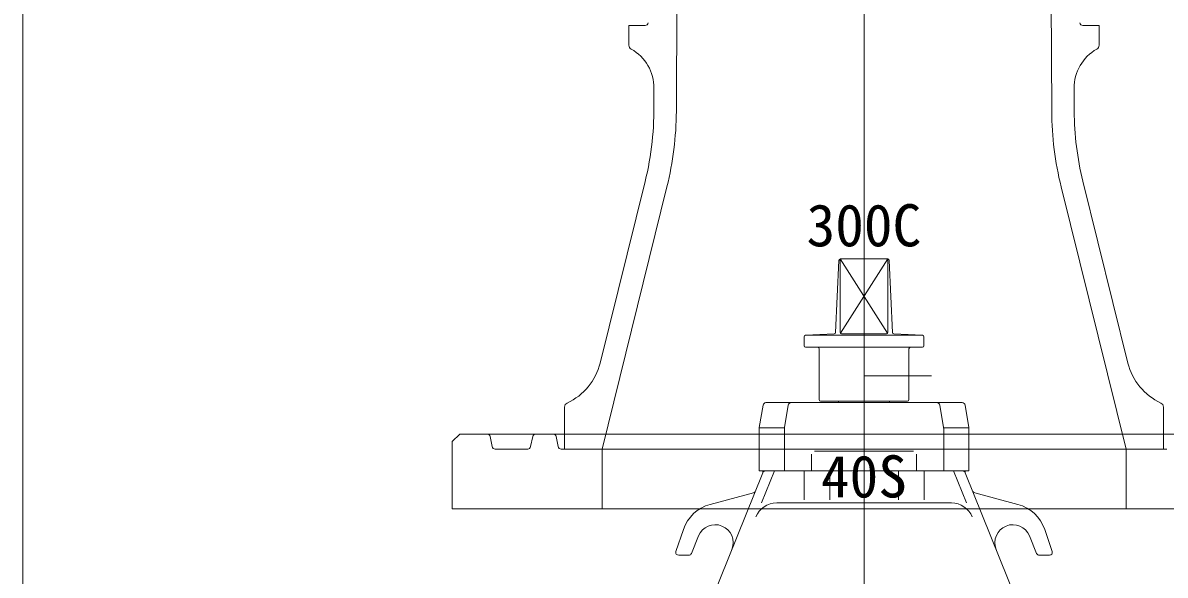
# Model space of a CAD drawing. Units: millimetres, scale not verified. Extents: x -6861 to 6861, y -5221 to 5221.
# Drawn here: x 1261 to 2024, y -352 to 17 of the extents above; entities that cross this region are included whole.
import ezdxf
from ezdxf.enums import TextEntityAlignment as Align

# ---------------------------------------------------------------- set-up
doc = ezdxf.new("R2010")
doc.units = ezdxf.units.MM
doc.header["$LTSCALE"] = 20
for name, color, linetype, lineweight in [('0-4_TEMP', 3, 'Continuous', 18), ('0-5_細線', 7, 'Continuous', 18), ('0-6_仕切弁', 7, 'Continuous', 18), ('0-A_枠線', 6, 'Continuous', 18)]:
    doc.layers.add(name, color=color, linetype=linetype, lineweight=lineweight)
doc.layers.add('0-8_注釈', color=1, linetype='Continuous')
doc.styles.add('ＭＳ ゴシック', font='')
doc.styles.get('ＭＳ ゴシック').set_extended_font_data('MS Gothic')

msp = doc.modelspace()

# ---------------------------------------------------------------- linework, layer by layer
at = {"layer": '0-4_TEMP'}
for p, q in [((1822.8, 186.16), (1822.8, -662.68)), ((1822.8, 72.85), (1822.8, -227.15)), ((1822.8, -115.65), (1822.8, -767.15))]:
    msp.add_line(p, q, dxfattribs=at)
at = {"layer": '0-5_細線'}
for p, q in [((1697.43, -41.99), (1697.8, 32.35)), ((1948.17, -41.99), (1947.8, 32.35)), ((1665.8, 15.35), (1676.57, 15.35)), ((1665.8, 15.35), (1665.8, 2.15)), ((1979.8, 15.35), (1969.02, 15.35)), ((1979.8, 15.35), (1979.8, 2.15)), ((1682.5, -26.7), (1682.43, -41.91)), ((1963.18, -41.95), (1963.1, -26.69)), ((1676.57, -88.96), (1646.56, -210.21)), ((1999.03, -210.21), (1968.97, -88.77)), ((1647.8, -267.65), (1691.13, -92.57)), ((1997.8, -267.65), (1954.46, -92.57)), ((1622.8, -239.62), (1622.8, -267.65)), ((2022.8, -239.62), (2022.8, -267.65)), ((1573.12, -259.26), (1574.48, -266.05)), ((1600.12, -266.05), (1601.48, -259.26)), ((1615.16, -257.65), (2030.44, -257.65)), ((1617.12, -259.26), (1618.48, -266.05)), ((1576.44, -267.65), (1598.16, -267.65)), ((1822.8, -267.65), (1620.44, -267.65)), ((1622.8, -267.65), (2022.8, -267.65)), ((1647.8, -307.65), (1647.8, -267.65)), ((1822.8, -267.65), (2025.16, -267.65)), ((1997.8, -307.65), (1997.8, -267.65)), ((1547.8, -307.65), (2097.8, -307.65))]:
    msp.add_line(p, q, dxfattribs=at)
for points in [[(1552.8, -257.65), (1547.8, -262.65), (1547.8, -307.65)], [(1552.8, -257.65), (1615.16, -257.65), (1603.44, -257.65)]]:
    msp.add_lwpolyline(points, dxfattribs=at)
for centre, radius, start, end in [((1676.57, 17.35), 2, 270, 351.633), ((1969.02, 17.35), 2, 188.367, 270), ((1668.8, 2.15), 3, 180, 240.41), ((1976.8, 2.15), 3, 299.608, 0), ((1652.5, -26.55), 30, 359.713, 60.41), ((1993.1, -26.54), 30, 119.608, 180.287), ((1482.43, -40.91), 200, 346.099, 1.51), ((1482.43, -40.91), 215, 346.099, 359.713), ((2163.17, -40.91), 215, 180.287, 193.901), ((2163.17, -40.95), 200, 180.287, 193.833), ((1607.73, -200.6), 40, 294.84, 346.099), ((2037.86, -200.6), 40, 193.901, 245.161), ((1625.8, -239.62), 3, 114.838, 179.998), ((2019.8, -239.62), 3, 0.002, 65.162), ((1571.16, -259.65), 2, 11.309, 90), ((1603.44, -259.65), 2, 90, 168.691), ((1615.16, -259.65), 2, 11.309, 90), ((1576.44, -265.65), 2, 191.309, 270), ((1598.16, -265.65), 2, 270, 348.691), ((1620.44, -265.65), 2, 191.309, 270)]:
    msp.add_arc(centre, radius, start, end, dxfattribs=at)
at = {"layer": '0-6_仕切弁'}
for p, q in [((1803.84, -189.75), (1806, -141.61)), ((1806.8, -140.68), (1838.57, -190.29)), ((1806.8, -189.65), (1806.8, -140.68)), ((1807, -140.65), (1838.59, -140.65)), ((1838.8, -140.68), (1807.03, -190.29)), ((1838.8, -189.65), (1838.8, -140.68)), ((1839.59, -141.61), (1841.76, -189.75)), ((1802.89, -190.7), (1783.75, -191.65)), ((1807.8, -190.65), (1837.8, -190.65)), ((1842.71, -190.7), (1861.85, -191.65)), ((1782.8, -198.65), (1782.8, -192.65)), ((1783.8, -191.65), (1861.8, -191.65)), ((1862.8, -192.65), (1862.8, -198.65)), ((1783.8, -199.65), (1861.8, -199.65)), ((1792.8, -200.65), (1792.8, -234.65)), ((1852.8, -200.65), (1852.8, -234.65)), ((1822.8, -218.65), (1867.8, -218.65)), ((1793.8, -235.65), (1851.8, -235.65)), ((1805.47, -236.65), (1806.05, -235.65)), ((1839.55, -235.65), (1840.12, -236.65)), ((1755.32, -238.32), (1752.82, -253.32)), ((1888.3, -236.65), (1757.3, -236.65)), ((1772.13, -238.32), (1769.63, -253.32)), ((1873.46, -238.32), (1875.96, -253.32)), ((1890.27, -238.32), (1892.77, -253.32)), ((1752.8, -253.49), (1769.6, -253.49)), ((1752.8, -282.15), (1752.8, -253.65)), ((1769.6, -282.15), (1769.6, -253.65)), ((1892.79, -253.49), (1875.99, -253.49)), ((1875.99, -282.15), (1875.99, -253.65)), ((1892.8, -282.15), (1892.8, -253.65)), ((1787.64, -271.15), (1787.64, -282.15)), ((1789.64, -269.15), (1855.95, -269.15)), ((1857.95, -271.15), (1857.95, -282.15)), ((1892.8, -282.15), (1752.8, -282.15)), ((1763.01, -282.15), (1754.33, -303.65)), ((1755.3, -282.15), (1755.3, -282.77)), ((1782.7, -282.15), (1782.7, -301.65)), ((1799.88, -282.15), (1799.88, -301.65)), ((1845.71, -282.15), (1845.71, -301.65)), ((1862.9, -282.15), (1862.9, -301.65)), ((1882.59, -282.15), (1891.26, -303.65)), ((1890.3, -282.15), (1890.3, -282.77)), ((1755.15, -283.51), (1711.45, -391.78)), ((1890.44, -283.51), (1934.14, -391.78)), ((1748.88, -296.91), (1719.99, -304.65)), ((1896.71, -296.91), (1925.6, -304.65)), ((1881.14, -303.65), (1764.45, -303.65)), ((1697.13, -336.01), (1702.11, -321.39)), ((1707.52, -337.4), (1712.24, -325.71)), ((1938.08, -337.4), (1933.36, -325.71)), ((1948.47, -336.01), (1943.49, -321.39)), ((1705.66, -338.65), (1699.02, -338.65)), ((1939.93, -338.65), (1946.57, -338.65))]:
    msp.add_line(p, q, dxfattribs=at)
for centre, radius, start, end in [((1807, -141.65), 1, 90, 177.423), ((1838.59, -141.65), 1, 2.577, 90), ((1802.84, -189.7), 1, 272.859, 357.423), ((1807.8, -189.65), 1, 180, 270), ((1837.8, -189.65), 1, 270, 0), ((1842.75, -189.7), 1, 182.577, 267.141), ((1783.8, -192.65), 1, 90, 180), ((1861.8, -192.65), 1, 0, 90), ((1783.8, -198.65), 1, 180, 270), ((1791.8, -200.65), 1, 0, 90), ((1853.8, -200.65), 1, 90, 180), ((1861.8, -198.65), 1, 270, 0), ((1793.8, -234.65), 1, 180, 270), ((1851.8, -234.65), 1, 270, 0), ((1757.3, -238.65), 2, 90, 170.538), ((1774.1, -238.65), 2, 90, 170.538), ((1871.49, -238.65), 2, 9.462, 90), ((1888.3, -238.65), 2, 9.462, 90), ((1754.8, -253.65), 2, 170.538, 180), ((1771.6, -253.65), 2, 170.538, 180), ((1873.99, -253.65), 2, 0, 9.462), ((1890.8, -253.65), 2, 0, 9.462), ((1721.43, -241.26), 53.87, 308.956, 310.618), ((1924.17, -241.26), 53.87, 229.382, 231.044), ((1753.3, -282.77), 2, 338.018, 0), ((1892.3, -282.77), 2, 180, 201.982), ((1748.37, -294.98), 2, 285, 338.018), ((1897.23, -294.98), 2, 201.982, 255), ((1726.72, -329.77), 26, 105, 161.197), ((1764.45, -318.65), 15, 90, 158.018), ((1881.14, -318.65), 15, 21.982, 90), ((1918.88, -329.77), 26, 18.803, 75), ((1723.37, -330.2), 12, 338.018, 158.018), ((1922.23, -330.2), 12, 21.982, 201.982), ((1699.02, -336.65), 2, 161.197, 270), ((1705.66, -336.65), 2, 270, 338.018), ((1939.93, -336.65), 2, 201.982, 270), ((1946.57, -336.65), 2, 270, 18.803)]:
    msp.add_arc(centre, radius, start, end, dxfattribs=at)
at = {"layer": '0-A_枠線'}
msp.add_line((1260.93, 2606.53), (1260.93, -1193.47), dxfattribs=at)

# ---------------------------------------------------------------- texts
at = {"layer": '0-8_注釈', "style": 'ＭＳ ゴシック'}
for s, p in [('300C', (1784.4, -140.69)), ('40S', (1794, -308.46))]:
    msp.add_text(s, height=28.15, dxfattribs=at).set_placement(p, align=Align.BOTTOM_LEFT)

doc.saveas('drawing.dxf')
